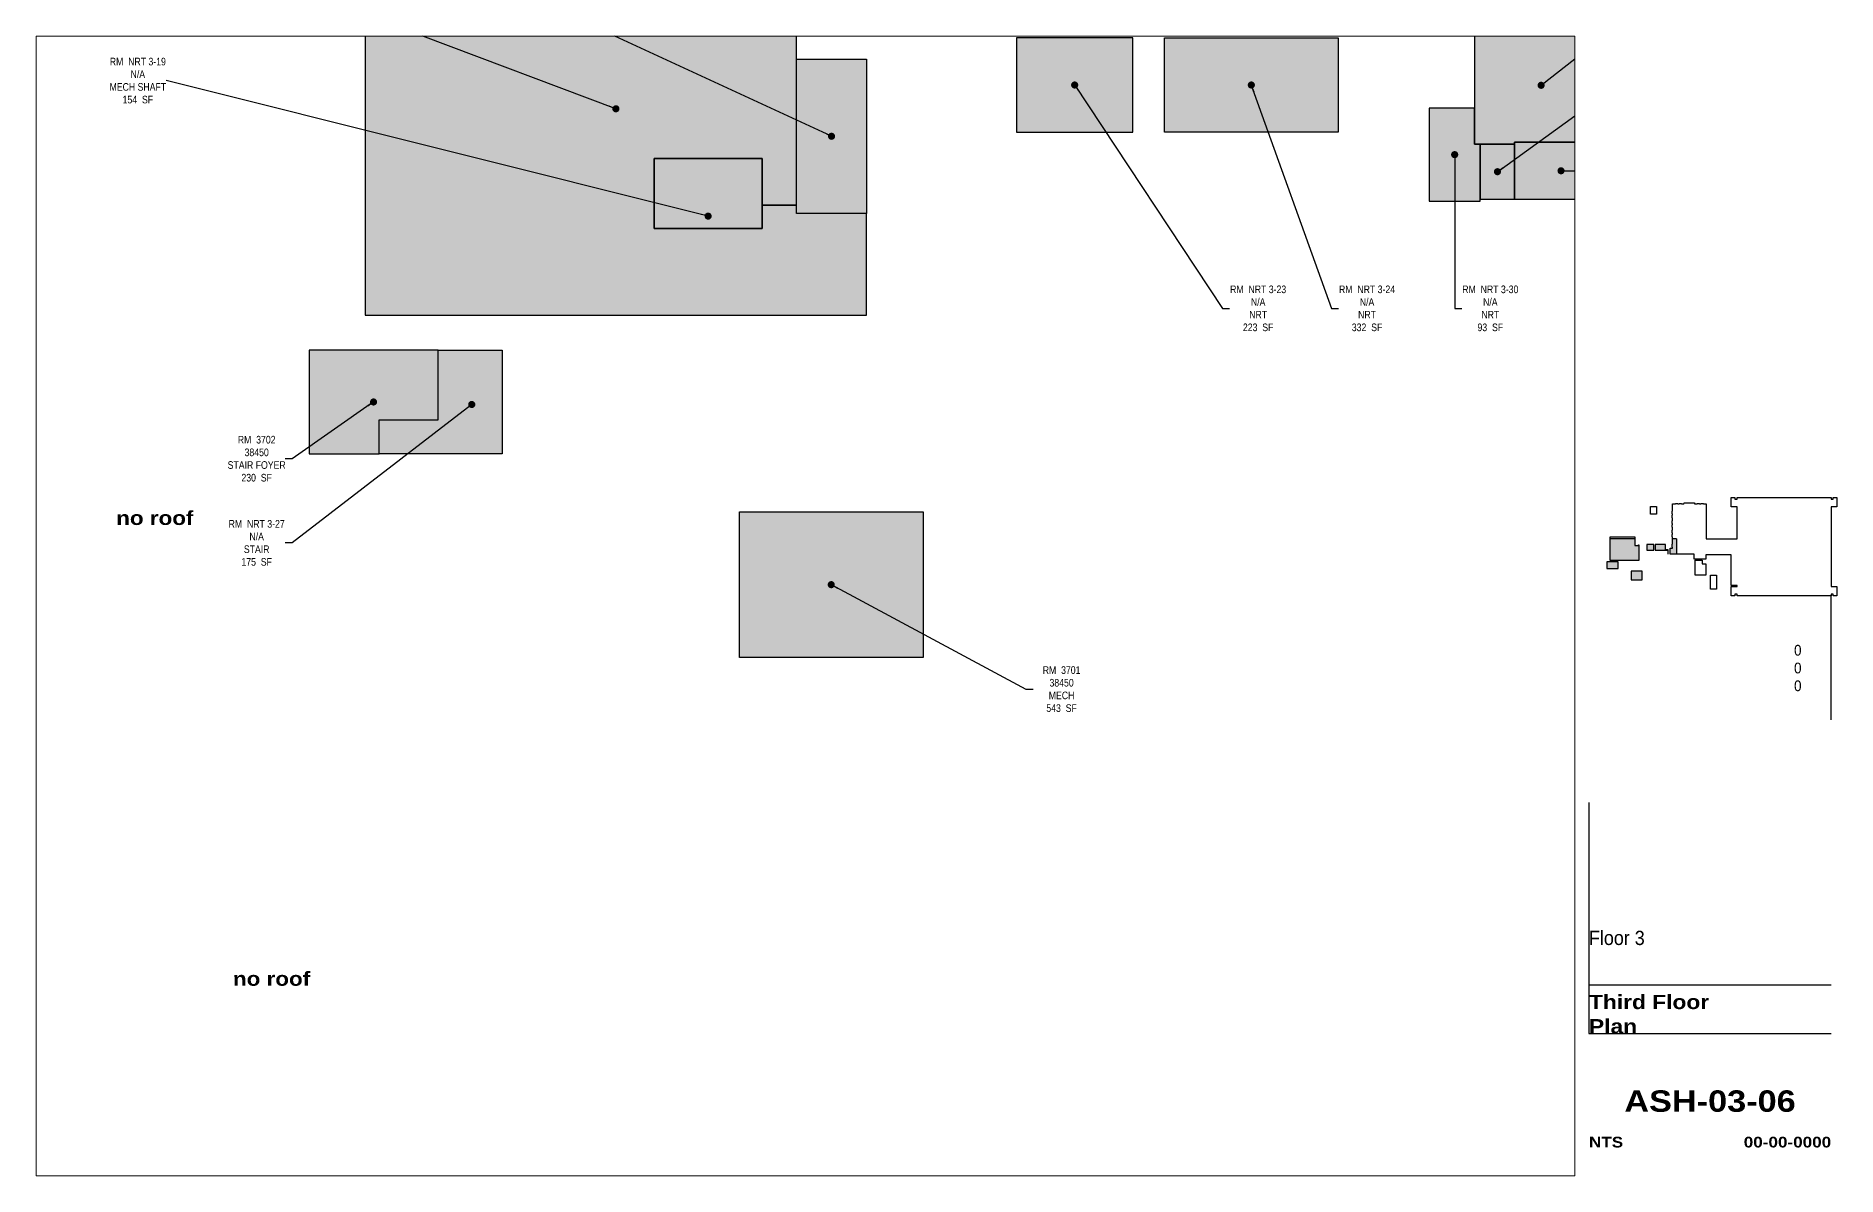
# Paper-space layout '06 new' of a CAD drawing. Header units: inches. Extents: x 0.8 to 16.6, y 0.5 to 10.5.
# The model-space entities are those that its viewports show. They can reach past a viewport. Long polylines and large blocks are cut down to what shows.
import ezdxf
from ezdxf.enums import TextEntityAlignment as Align

# ---------------------------------------------------------------- set-up
doc = ezdxf.new("R2010")
doc.units = ezdxf.units.IN
doc.header["$MEASUREMENT"] = 0
doc.layers.get('Defpoints').update_dxf_attribs({"color": 31})
for name, color, linetype in [('0-LABEL', 3, 'Continuous'), ('1-NRT', 200, 'Continuous'), ('1-NRT-PTN', 253, 'Continuous'), ('4-OCC', 6, 'Continuous'), ('4-OCC-PTN', 95, 'Continuous'), ('T-5', 5, 'Continuous'), ('T-8', 8, 'Continuous')]:
    doc.layers.add(name, color=color, linetype=linetype)
doc.styles.add('Arial90', font='arial.ttf', dxfattribs={"width": 0.9})
doc.styles.add('ArialB', font='')
doc.styles.add('ArialBlack', font='')
doc.styles.add('ArialN', font='ARIALN.TTF')
doc.styles.get('ArialB').set_extended_font_data('Arial Black')
doc.styles.get('ArialBlack').set_extended_font_data('Arial Black')
doc.dimstyles.new('AB-195', dxfattribs={"dimscale": 195, "dimtxt": 0.070312, "dimasz": 0.0625, "dimexe": 0.0625, "dimexo": 0.125, "dimgap": 0.25, "dimtad": 0, "dimdec": 4, "dimrnd": 0.0625, "dimzin": 0, "dimdsep": 46, "dimlunit": 4, "dimtxsty": 'ArialN', "dimblk": 'ARCHTICK', "dimcen": 0.0625, "dimclrd": 256, "dimclre": 256, "dimclrt": 256, "dimadec": 0, "dimazin": 0, "dimtfac": 1, "dimtdec": 4, "dimtofl": 0, "dimtmove": 2, "dimatfit": 3, "dimldrblk": 'DOT', "dimfxl": 0, "dimfrac": 2, "dimtolj": 1, "dimtzin": 0, "dimlwd": -1, "dimlwe": -1, "dimarcsym": 0})

# ---------------------------------------------------------------- blocks, each defined once
blk = doc.blocks.new('sheettext_11x17_occ')
at = {"layer": 'Defpoints'}
for p, q in [((0, 3.276), (0, 1.251)), ((0, 1.676), (2.125, 1.676)), ((0, 1.251), (2.125, 1.251))]:
    blk.add_line(p, q, dxfattribs=at)
at = {"style": 'Arial90', "width": 0.9}
for tag, p in [('INTERIORGROSSAREA', (1.865, 4.565)), ('USEABLEAREA', (1.865, 4.409)), ('COMMONAREA', (1.865, 4.253))]:
    blk.add_attdef(tag, text='', height=0.0938, dxfattribs=at).set_placement(p, align=Align.RIGHT)
blk.add_attdef('FLOOR', text='', height=0.125, dxfattribs=at).set_placement((0, 2.151), align=Align.TOP_LEFT)
at = {"layer": 'T-8', "style": 'ArialBlack'}
for tag, p, height in [('TITLE_1', (0, 1.464), 0.125), ('TITLE_2', (0, 1.251), 0.125), ('SCALE', (0, 0.25), 0.0938)]:
    blk.add_attdef(tag, p, '', height=height, dxfattribs=at)
blk.add_attdef('DWG#', text='', height=0.188, dxfattribs=at).set_placement((1.062, 0.751), align=Align.TOP_CENTER)
blk.add_attdef('DATE', text='', height=0.0938, dxfattribs=at).set_placement((2.125, 0.25), align=Align.RIGHT)
blk = doc.blocks.new('_ArchTick')
at = {"const_width": 0.15}
blk.add_lwpolyline([(-0.5, -0.5), (0.5, 0.5)], dxfattribs=at)
blk = doc.blocks.new('_Dot')
at = {"lineweight": -2}
blk.add_line((-0.5, 0), (-1, 0), dxfattribs=at)
at = {"const_width": 0.5}
blk.add_lwpolyline([(-0.25, 0, 1), (0.25, 0, 1)], format="xyb", close=True, dxfattribs=at)

msp = doc.modelspace()

# ---------------------------------------------------------------- hatches: boundary and pattern name
at = {"layer": '1-NRT-PTN'}
for points in [[(1921.7, 3265.7), (1921.7, 3104.7), (2121.2, 3104.7), (2121.2, 3265.7)], [(2175.2, 3265.7), (2472.2, 3265.7), (2472.2, 3104.7), (2175.2, 3104.7)], [(1545.5, 3229.5), (1665.5, 3229.5), (1665.5, 2965.5), (1545.5, 2965.5)], [(2627.8, 3145.7), (2627.8, 2986.5), (2715.5, 2986.5), (2715.5, 3084), (2705.8, 3084), (2705.8, 3145.7)], [(1302.2, 3059.6), (1302.2, 2939.7), (1486.7, 2939.7), (1486.7, 3059.6)], [(1041.8, 2554.5), (1036.8, 2554.5), (831.3, 2554.5), (831.3, 2612.5), (932.3, 2612.5), (932.3, 2731.5), (1041.8, 2731.5)]]:
    msp.add_hatch(color=256, dxfattribs=at).paths.add_polyline_path(points)
at = {"layer": '4-OCC-PTN'}
h = msp.add_hatch(color=55, dxfattribs=at)
h.dxf.hatch_style = 1
h.paths.add_polyline_path([(807.6, 2791.5), (1665.5, 2791.5), (1665.5, 2965.5), (1545.5, 2965.5), (1545.5, 2979.7), (1486.7, 2979.7), (1486.7, 2939.7), (1302.2, 2939.7), (1302.2, 3059.6), (1486.7, 3059.6), (1486.7, 2979.7), (1545.5, 2979.7), (1545.5, 3497.5), (807.6, 3497.5)])
for color, points in [(10, [(2933.3, 3087.2), (2933.3, 3285.5), (2705.8, 3285.5), (2705.8, 3084), (2774, 3084), (2774, 3087.2), (2878, 3087.2)]), (10, [(2774, 3084), (2715.5, 3084), (2715.5, 2989.7), (2774, 2989.7)]), (10, [(2933.3, 2989.7), (2933.3, 3087.2), (2878, 3087.2), (2774, 3087.2), (2774, 3084), (2774, 2989.7)]), (55, [(932.3, 2731.5), (711.8, 2731.5), (711.8, 2554.5), (831.3, 2554.5), (831.3, 2612.5), (932.3, 2612.5)]), (55, [(1448, 2455), (1762, 2455), (1762, 2206), (1448, 2206)])]:
    msp.add_hatch(color=color, dxfattribs=at).paths.add_polyline_path(points)

# ---------------------------------------------------------------- linework, layer by layer
at = {"layer": '1-NRT'}
for points in [[(1921.7, 3265.7), (1921.7, 3104.7), (2121.2, 3104.7), (2121.2, 3265.7)], [(2175.2, 3265.7), (2472.2, 3265.7), (2472.2, 3104.7), (2175.2, 3104.7)], [(1545.5, 3229.5), (1665.5, 3229.5), (1665.5, 2965.5), (1545.5, 2965.5)], [(2627.8, 3145.7), (2627.8, 2986.5), (2715.5, 2986.5), (2715.5, 3084), (2705.8, 3084), (2705.8, 3145.7)], [(1302.2, 3059.6), (1302.2, 2939.7), (1486.7, 2939.7), (1486.7, 3059.6)], [(1041.8, 2554.5), (1036.8, 2554.5), (831.3, 2554.5), (831.3, 2612.5), (932.3, 2612.5), (932.3, 2731.5), (1041.8, 2731.5)]]:
    msp.add_lwpolyline(points, close=True, dxfattribs=at)
at = {"layer": '4-OCC'}
for points in [[(807.6, 2791.5), (1665.5, 2791.5), (1665.5, 2965.5), (1545.5, 2965.5), (1545.5, 2979.7), (1486.7, 2979.7), (1486.7, 2939.7), (1302.2, 2939.7), (1302.2, 3059.6), (1486.7, 3059.6), (1486.7, 2979.7), (1545.5, 2979.7), (1545.5, 3497.5), (807.6, 3497.5)], [(2933.3, 3087.2), (2933.3, 3285.5), (2933.3, 3285.5), (2705.8, 3285.5), (2705.8, 3084), (2774, 3084), (2774, 3087.2), (2878, 3087.2)], [(2774, 3022.2), (2774, 3084), (2715.5, 3084), (2715.5, 2989.7), (2774, 2989.7)], [(2933.3, 2989.7), (2933.3, 3087.2), (2933.3, 3087.2), (2774, 3087.2), (2774, 2989.7), (2933.3, 2989.7)], [(932.3, 2731.5), (711.8, 2731.5), (711.8, 2554.5), (831.3, 2554.5), (831.3, 2612.5), (932.3, 2612.5)], [(1448, 2455), (1762, 2455), (1762, 2206), (1448, 2206)]]:
    msp.add_lwpolyline(points, close=True, dxfattribs=at)

# ---------------------------------------------------------------- texts
at = {"layer": '0-LABEL', "char_height": 13, "attachment_point": 5, "style": 'ArialN'}
for s, insert in [('RM  NRT 3-19\\PN/A\\PMECH SHAFT\\P154  SF', (418.7, 3192.7)), ('RM  NRT 3-23\\PN/A\\PNRT\\P223  SF', (2335.4, 2803.1)), ('RM  NRT 3-24\\PN/A\\PNRT\\P332  SF', (2521.7, 2803.1)), ('RM  NRT 3-30\\PN/A\\PNRT\\P93  SF', (2732.6, 2803.1)), ('RM  3702\\P38450\\PSTAIR FOYER\\P230  SF', (622, 2545.9)), ('RM  NRT 3-27\\PN/A\\PSTAIR\\P175  SF', (622, 2401.9)), ('RM  3701\\P38450\\PMECH\\P543  SF', (1999.1, 2151.8))]:
    msp.add_mtext(s, dxfattribs=dict(at, insert=insert))
at = {"layer": 'Defpoints', "style": 'ArialB'}
for p in [(381.7, 2432.6), (581.4, 1644.4)]:
    msp.add_text('no roof', height=24, rotation=360, dxfattribs=at).set_placement(p)

# ---------------------------------------------------------------- leaders
at = {"layer": '0-LABEL', "annotation_type": 0, "has_hookline": 1}
for points, hookline_direction, text_width in [([(1605.5, 3097.5), (490.5, 3613.3), (478.3, 3613.3)], 1, 153.6), ([(1236.6, 3144.5), (515.1, 3416.3), (502.9, 3416.3)], 1, 62.7), ([(2819.5, 3184.7), (2925.9, 3269), (2938.1, 3269)], 0, 62.7), ([(1394.4, 2960.9), (467.4, 3192.7)], 1, 95.4), ([(2021.5, 3185.2), (2274.4, 2803.1), (2286.6, 2803.1)], 0, 94.1), ([(2323.7, 3185.2), (2460.7, 2803.1), (2472.9, 2803.1)], 0, 94.1), ([(2744.8, 3036.9), (2925.9, 3167.6), (2938.1, 3167.6)], 0, 73.4), ([(2671.6, 3066.1), (2671.7, 2803.1), (2683.9, 2803.1)], 0, 94.1), ([(2853.6, 3038.5), (2956.1, 3037.4)], 0, 129.8), ([(822, 2643), (683, 2545.9), (670.8, 2545.9)], 1, 98.4), ([(990, 2638.7), (683, 2401.9), (670.8, 2401.9)], 1, 94.1), ([(1605, 2330.5), (1938.2, 2151.8), (1950.4, 2151.8)], 0, 60.7)]:
    msp.add_leader(points, dimstyle='AB-195', dxfattribs=dict(at, hookline_direction=hookline_direction, text_width=text_width))

psp = doc.layouts.new('06 new')

# ---------------------------------------------------------------- hatches: boundary and pattern name
at = {"layer": 'T-8'}
h = psp.add_hatch(color=256, dxfattribs=at)
h.paths.add_polyline_path([(15.144, 6.09), (15.108, 6.09), (15.108, 6.084), (15.108, 6.082), (15.109, 6.082), (15.109, 6.059), (15.108, 6.059), (15.108, 6.041), (15.105, 6.041), (15.105, 6.017), (15.108, 6.017), (15.108, 6.007), (15.088, 6.007), (15.088, 5.955), (15.144, 5.955)])
h.paths.add_polyline_path([(15.047, 5.99), (15.047, 6.04), (14.957, 6.04), (14.957, 5.99)])
h.paths.add_polyline_path([(14.945, 6.04), (14.884, 6.04), (14.884, 5.99), (14.945, 5.99)])
h.paths.add_polyline_path([(14.813, 6.038), (14.81, 6.038), (14.81, 6.03), (14.778, 6.03), (14.778, 6.09), (14.561, 6.09), (14.561, 5.899), (14.813, 5.899)])
h.paths.add_polyline_path([(14.841, 5.806), (14.746, 5.806), (14.746, 5.729), (14.841, 5.729)])
h.paths.add_polyline_path([(14.632, 5.83), (14.632, 5.886), (14.532, 5.886), (14.532, 5.83)])

# ---------------------------------------------------------------- linework, layer by layer
at = {"layer": 'Defpoints'}
psp.add_line((16.5, 4.501), (16.5, 5.588), dxfattribs=at)
at = {"layer": 'T-8'}
for p, q in [((14.778, 6.09), (14.561, 6.09)), ((15.144, 6.09), (15.108, 6.09)), ((15.144, 6.09), (15.144, 5.955))]:
    psp.add_line(p, q, dxfattribs=at)
at = {"layer": 'T-8', "color": 1}
psp.add_line((15.144, 6.09), (15.144, 5.955), dxfattribs=at)
at = {"layer": 'T-8'}
for points in [[(14.915, 6.374), (14.968, 6.374), (14.968, 6.306), (14.915, 6.306), (14.915, 6.374)], [(15.088, 5.955), (15.088, 6.007), (15.108, 6.007), (15.108, 6.017), (15.105, 6.017), (15.105, 6.041), (15.108, 6.041), (15.108, 6.059), (15.105, 6.059), (15.105, 6.061), (15.109, 6.061), (15.109, 6.082), (15.105, 6.082), (15.105, 6.084), (15.108, 6.084), (15.108, 6.107), (15.105, 6.107), (15.105, 6.127), (15.108, 6.127), (15.108, 6.143), (15.105, 6.143), (15.105, 6.164), (15.108, 6.164), (15.108, 6.191), (15.105, 6.191), (15.105, 6.213), (15.108, 6.213), (15.108, 6.225), (15.105, 6.225), (15.105, 6.248), (15.108, 6.248), (15.108, 6.274), (15.105, 6.274), (15.105, 6.297), (15.108, 6.297), (15.108, 6.308), (15.105, 6.308), (15.105, 6.331), (15.108, 6.331), (15.108, 6.395), (15.133, 6.395), (15.133, 6.398), (15.155, 6.398), (15.155, 6.395), (15.165, 6.395), (15.165, 6.398), (15.187, 6.398), (15.187, 6.395), (15.208, 6.395), (15.208, 6.398), (15.21, 6.398), (15.21, 6.404), (15.3, 6.404), (15.3, 6.398), (15.302, 6.398), (15.302, 6.395), (15.323, 6.395), (15.323, 6.398), (15.346, 6.398), (15.346, 6.395), (15.356, 6.395), (15.356, 6.398), (15.379, 6.398), (15.379, 6.395), (15.402, 6.395), (15.402, 6.331), (15.404, 6.331), (15.404, 6.308), (15.402, 6.308), (15.402, 6.297), (15.404, 6.297), (15.404, 6.274), (15.402, 6.274), (15.402, 6.248), (15.404, 6.248), (15.404, 6.225), (15.402, 6.225), (15.402, 6.213), (15.404, 6.213), (15.404, 6.191), (15.402, 6.191), (15.402, 6.164), (15.404, 6.164), (15.404, 6.143), (15.402, 6.143), (15.402, 6.127), (15.404, 6.127), (15.404, 6.107), (15.402, 6.107), (15.402, 6.09), (15.674, 6.09), (15.674, 6.369), (15.623, 6.369), (15.623, 6.452), (15.656, 6.452), (15.656, 6.436), (15.674, 6.436), (15.674, 6.452), (16.5, 6.452), (16.5, 6.436), (16.518, 6.436), (16.518, 6.452), (16.551, 6.452), (16.551, 6.369), (16.5, 6.369), (16.5, 5.671), (16.551, 5.671), (16.551, 5.588), (16.518, 5.588), (16.518, 5.604), (16.5, 5.604), (16.5, 5.588), (15.674, 5.588), (15.674, 5.604), (15.656, 5.604), (15.656, 5.588), (15.623, 5.588), (15.623, 5.671), (15.674, 5.671), (15.674, 5.679), (15.624, 5.679), (15.624, 5.95), (15.401, 5.95), (15.401, 5.911), (15.299, 5.911), (15.299, 5.955), (15.28, 5.955), (15.28, 5.955), (15.088, 5.955)]]:
    psp.add_lwpolyline(points, dxfattribs=at)
for points in [[(14.561, 6.108), (14.778, 6.108), (14.778, 6.03), (14.81, 6.03), (14.81, 6.038), (14.813, 6.038), (14.813, 5.899), (14.562, 5.899), (14.561, 5.899)], [(14.884, 6.04), (14.884, 5.99), (14.945, 5.99), (14.945, 6.04)], [(14.957, 6.04), (14.957, 5.99), (15.068, 5.99), (15.068, 5.957), (15.07, 5.957), (15.07, 5.992), (15.047, 5.992), (15.047, 6.04)], [(14.532, 5.83), (14.632, 5.83), (14.632, 5.886), (14.532, 5.886)], [(15.306, 5.902), (15.367, 5.902), (15.367, 5.869), (15.4, 5.869), (15.4, 5.77), (15.306, 5.77)], [(14.746, 5.729), (14.841, 5.729), (14.841, 5.806), (14.746, 5.806)], [(15.442, 5.77), (15.494, 5.77), (15.494, 5.648), (15.442, 5.648)]]:
    psp.add_lwpolyline(points, close=True, dxfattribs=at)

# ---------------------------------------------------------------- block references
at = {"layer": 'T-5'}
psp.add_blockref('sheettext_11x17_occ', (14.375, 0.5), dxfattribs=at).add_auto_attribs({'FLOOR': 'Floor 3', 'TITLE_1': 'Third Floor', 'TITLE_2': 'Plan', 'DWG#': 'ASH-03-06', 'SCALE': 'NTS', 'DATE': '00-00-0000', 'COMMONAREA': '0', 'USEABLEAREA': '0', 'INTERIORGROSSAREA': '0'})

# ---------------------------------------------------------------- viewports
at = {"layer": 'Defpoints'}
psp.add_viewport(center=(7.5, 5.5), size=(13.5, 10), view_center_point=(1560.75, 2294), view_height=1950, dxfattribs=at)

doc.saveas('drawing.dxf')
